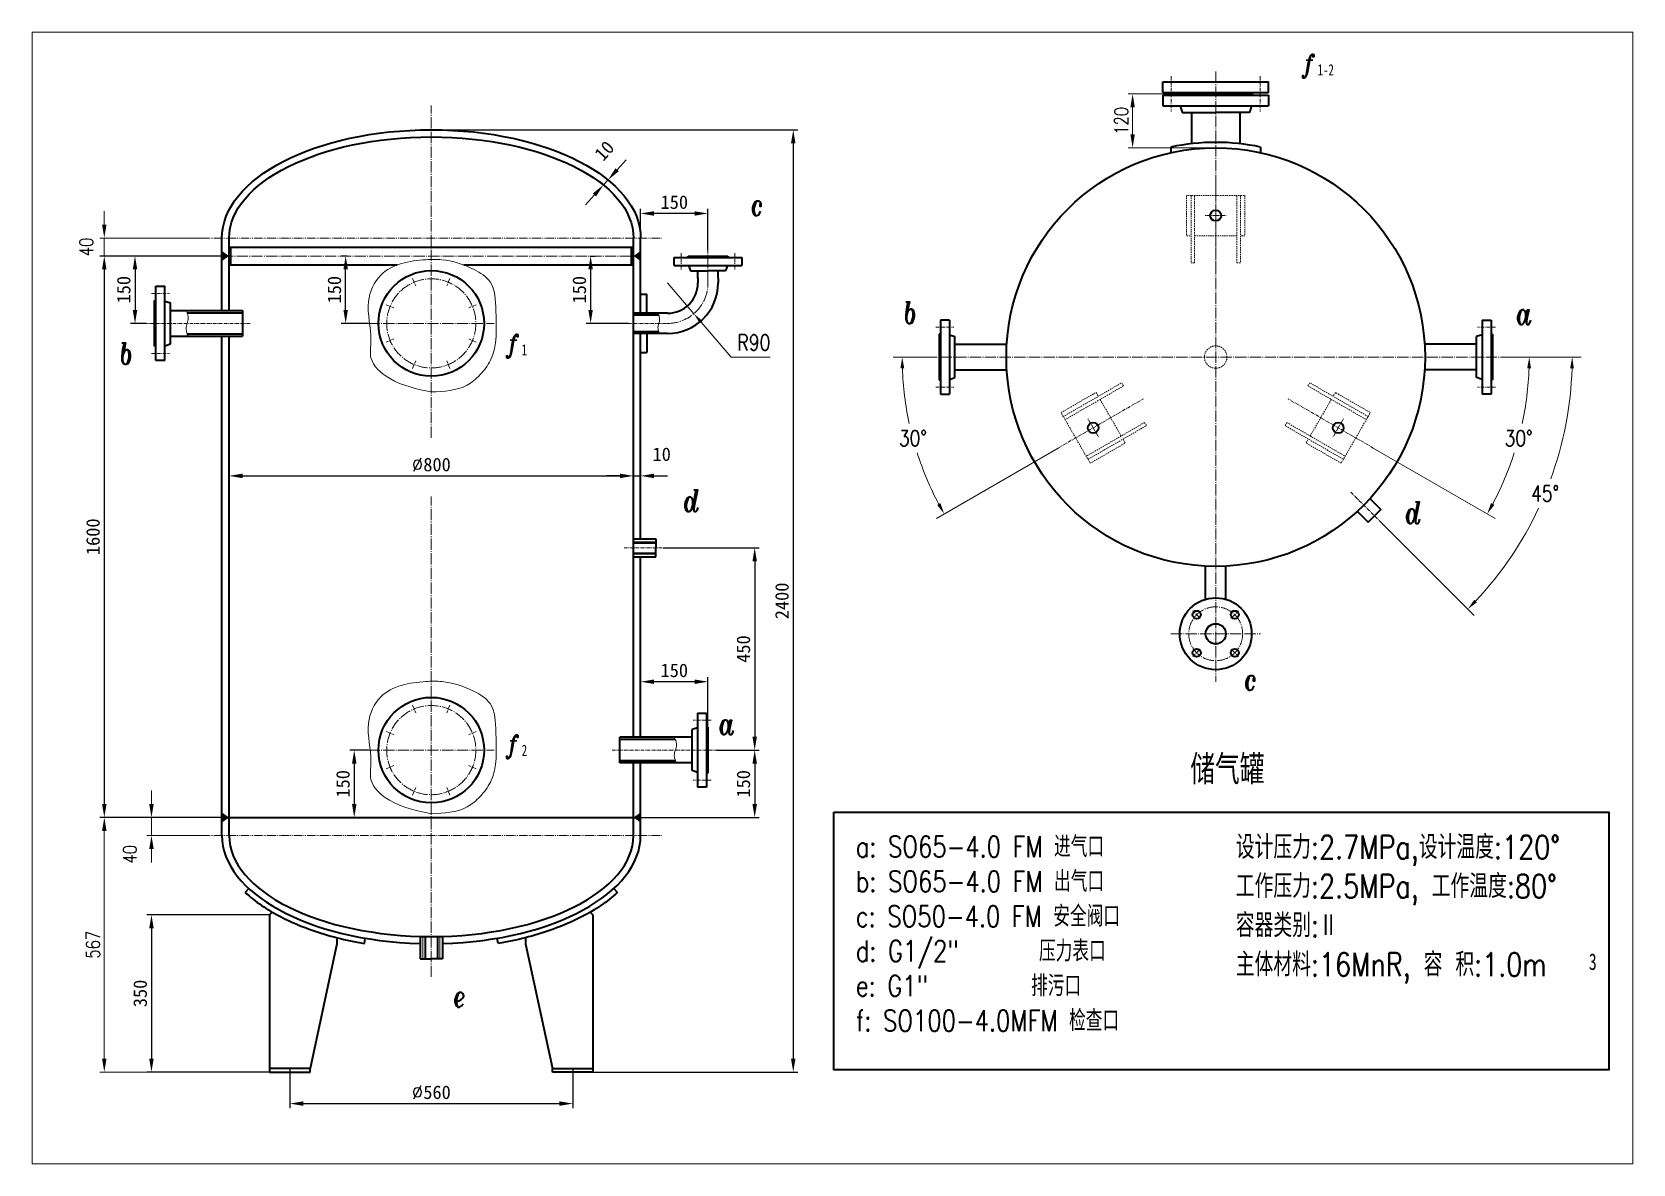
# Model space of a CAD drawing. Extents: x 588 to 20766, y -3362 to 2644.
# Drawn here: x 5257 to 8821, y -3362 to -842 of the extents above; entities that cross this region are included whole.
import ezdxf

# ---------------------------------------------------------------- set-up
doc = ezdxf.new("R2010")
doc.units = 0
doc.header["$LTSCALE"] = 10
doc.header["$PDMODE"] = 1
for name, pattern in [('JXX-L', [2.95, 1.9, -0.25, 0.15, -0.25, 0.15, -0.25]), ('XX-S', [0.5, 0.3, -0.2]), ('ZXX-L', [3.28, 2.5, -0.3, 0.18, -0.3]), ('ZXX-S', [1.27, 0.75, -0.2, 0.12, -0.2])]:
    doc.linetypes.add(name, pattern=pattern)
doc.layers.get('Defpoints').update_dxf_attribs({"linetype": 'CONTINUOUS'})
for name, color, linetype, lineweight in [('A 粗实线', 1, 'CONTINUOUS', 40), ('B 细实线', 7, 'CONTINUOUS', 18), ('C 文 字', 2, 'CONTINUOUS', 20), ('D 短中心线', 3, 'ZXX-S', 18), ('E 长中心线', 3, 'ZXX-L', 18), ('F 短虚线', 6, 'XX-S', 20), ('I 长双点线', 3, 'JXX-L', 18), ('J 标注尺寸', 2, 'CONTINUOUS', 18)]:
    doc.layers.add(name, color=color, linetype=linetype, lineweight=lineweight)
doc.styles.add('ITALICT', font='ITALICT.shx', dxfattribs={"width": 0.7})
doc.styles.add('PC_TEXTSTYLE', font='romans.shx', dxfattribs={"width": 0.8, "bigfont": 'hzfs.shx'})
doc.styles.get("Standard").update_dxf_attribs({"font": 'SIMFANG.TTF'})
doc.styles.add('TH_GBDIM', font='romans.shx', dxfattribs={"width": 0.8, "bigfont": 'gbcbig.shx'})
doc.styles.add('标题中文', font='SIMFANG.TTF', dxfattribs={"width": 0.7})
doc.dimstyles.new('TH_GBDIM', dxfattribs={"dimscale": 10, "dimtxt": 3.5, "dimasz": 2.5, "dimexe": 2, "dimexo": 0, "dimgap": 1.5, "dimtad": 1, "dimdec": 1, "dimzin": 0, "dimdsep": 46, "dimtxsty": 'TH_GBDIM', "dimcen": 2.5, "dimclrd": 130, "dimclre": 130, "dimclrt": 3, "dimadec": 0, "dimazin": 0, "dimtfac": 0.714286, "dimtdec": 1, "dimtmove": 0, "dimatfit": 3, "dimfxl": 0, "dimtolj": 1, "dimtzin": 0, "dimlwd": -1, "dimlwe": -1, "dimarcsym": 0})
doc.dimstyles.new('通用标注4.0', dxfattribs={"dimscale": 10, "dimtxt": 3, "dimasz": 3, "dimexe": 1, "dimexo": 0, "dimgap": 1, "dimtad": 1, "dimdec": 0, "dimzin": 0, "dimdsep": 46, "dimtxsty": 'Standard', "dimcen": 0, "dimadec": 0, "dimazin": 0, "dimtfac": 0.375, "dimtdec": 0, "dimtmove": 2, "dimatfit": 3, "dimfxl": 0, "dimtzin": 0, "dimarcsym": 0})

# ---------------------------------------------------------------- blocks, each defined once
blk = doc.blocks.new('*D152')
at = {"layer": 'C 文 字', "color": 0, "lineweight": -2}
for p, q in [((5695.9, -1805.9), (5695.9, -1840.2)), ((6595.9, -1805.9), (6595.9, -1840.2)), ((5725.9, -1830.2), (6565.9, -1830.2))]:
    blk.add_line(p, q, dxfattribs=at)
at = {"layer": 'C 文 字', "color": 0}
for points in [[(5725.9, -1825.2), (5725.9, -1835.2), (5695.9, -1830.2)], [(6565.9, -1825.2), (6565.9, -1835.2), (6595.9, -1830.2)]]:
    blk.add_solid(points, dxfattribs=at)
at = {"layer": 'Defpoints', "color": 0}
for p in [(5695.9, -1805.9), (6595.9, -1805.9), (6595.9, -1830.2)]:
    blk.add_point(p, dxfattribs=at)
at = {"layer": 'C 文 字', "color": 0, "insert": (6145.9, -1805.2), "char_height": 30, "attachment_point": 5}
blk.add_mtext('{\\Ftxt.shx;%%c}800', dxfattribs=at)
blk = doc.blocks.new('*D142')
at = {"layer": 'Defpoints', "color": 0}
for p in [(5785.9, -2807.4), (5523, -3157.4), (5785.9, -3157.4)]:
    blk.add_point(p, dxfattribs=at)
at = {"layer": 'J 标注尺寸', "color": 0, "lineweight": -2}
for p, q in [((5785.9, -2807.4), (5513, -2807.4)), ((5523, -2837.4), (5523, -3127.4)), ((5785.9, -3157.4), (5513, -3157.4))]:
    blk.add_line(p, q, dxfattribs=at)
at = {"layer": 'J 标注尺寸', "color": 0}
for points in [[(5518, -2837.4), (5528, -2837.4), (5523, -2807.4)], [(5518, -3127.4), (5528, -3127.4), (5523, -3157.4)]]:
    blk.add_solid(points, dxfattribs=at)
at = {"layer": 'J 标注尺寸', "color": 0, "insert": (5498, -2982.4), "char_height": 30, "attachment_point": 5, "rotation": 90}
blk.add_mtext('350', dxfattribs=at)
blk = doc.blocks.new('*D147')
at = {"layer": 'C 文 字', "color": 0, "lineweight": -2}
for p, q in [((5591.7, -1340.7), (5408, -1340.7)), ((5418, -1370.7), (5418, -2560.7)), ((5695.9, -2590.7), (5408, -2590.7))]:
    blk.add_line(p, q, dxfattribs=at)
at = {"layer": 'C 文 字', "color": 0}
for points in [[(5413, -1370.7), (5423, -1370.7), (5418, -1340.7)], [(5413, -2560.7), (5423, -2560.7), (5418, -2590.7)]]:
    blk.add_solid(points, dxfattribs=at)
at = {"layer": 'Defpoints', "color": 0}
for p in [(5591.7, -1340.7), (5418, -2590.7), (5695.9, -2590.7)]:
    blk.add_point(p, dxfattribs=at)
at = {"layer": 'C 文 字', "color": 0, "insert": (5393, -1965.7), "char_height": 30, "attachment_point": 5, "rotation": 90}
blk.add_mtext('1600', dxfattribs=at)
blk = doc.blocks.new('*D150')
at = {"layer": 'C 文 字', "color": 0}
for p, q in [((5523, -2560.7), (5523, -2530.7)), ((5574.2, -2590.7), (5513, -2590.7)), ((5523, -2630.7), (5523, -2590.7)), ((5635.9, -2630.7), (5513, -2630.7)), ((5523, -2660.7), (5523, -2690.7))]:
    blk.add_line(p, q, dxfattribs=at)
for points in [[(5518, -2560.7), (5528, -2560.7), (5523, -2590.7)], [(5518, -2660.7), (5528, -2660.7), (5523, -2630.7)]]:
    blk.add_solid(points, dxfattribs=at)
at = {"layer": 'Defpoints', "color": 0}
for p in [(5523, -2590.7), (5574.2, -2590.7), (5635.9, -2630.7)]:
    blk.add_point(p, dxfattribs=at)
at = {"layer": 'C 文 字', "color": 0, "insert": (5475, -2672.4), "char_height": 30, "attachment_point": 5, "rotation": 90, "style": 'TH_GBDIM'}
blk.add_mtext('40', dxfattribs=at)
blk = doc.blocks.new('*D156')
at = {"layer": 'C 文 字', "color": 0, "lineweight": -2}
for p, q in [((5699.9, -1340.7), (5476.4, -1340.7)), ((5486.4, -1370.7), (5486.4, -1460.7)), ((5510.9, -1490.7), (5476.4, -1490.7))]:
    blk.add_line(p, q, dxfattribs=at)
at = {"layer": 'C 文 字', "color": 0}
for points in [[(5481.4, -1370.7), (5491.4, -1370.7), (5486.4, -1340.7)], [(5481.4, -1460.7), (5491.4, -1460.7), (5486.4, -1490.7)]]:
    blk.add_solid(points, dxfattribs=at)
at = {"layer": 'Defpoints', "color": 0}
for p in [(5699.9, -1340.7), (5486.4, -1490.7), (5510.9, -1490.7)]:
    blk.add_point(p, dxfattribs=at)
at = {"layer": 'C 文 字', "color": 0, "insert": (5461.4, -1415.7), "char_height": 30, "attachment_point": 5, "rotation": 90}
blk.add_mtext('150', dxfattribs=at)
blk = doc.blocks.new('*D154')
at = {"layer": 'C 文 字', "color": 0}
for p, q in [((5418, -1270.7), (5418, -1240.7)), ((5635.9, -1300.7), (5408, -1300.7)), ((5418, -1340.7), (5418, -1300.7)), ((5635.9, -1340.7), (5408, -1340.7)), ((5418, -1370.7), (5418, -1400.7))]:
    blk.add_line(p, q, dxfattribs=at)
for points in [[(5413, -1270.7), (5423, -1270.7), (5418, -1300.7)], [(5413, -1370.7), (5423, -1370.7), (5418, -1340.7)]]:
    blk.add_solid(points, dxfattribs=at)
at = {"layer": 'Defpoints', "color": 0}
for p in [(5418, -1300.7), (5635.9, -1300.7), (5635.9, -1340.7)]:
    blk.add_point(p, dxfattribs=at)
at = {"layer": 'C 文 字', "color": 0, "insert": (5378, -1320.7), "char_height": 30, "attachment_point": 5, "rotation": 90, "style": 'TH_GBDIM'}
blk.add_mtext('40', dxfattribs=at)
blk = doc.blocks.new('*D144')
at = {"layer": 'B 细实线', "color": 130}
for p, q in [((8526, -1565.7), (8705.8, -1565.7)), ((8259.2, -1932.7), (8467.5, -2140.9))]:
    blk.add_line(p, q, dxfattribs=at)
for start, end in [(340.0178, 358.1949), (316.8051, 334.9355)]:
    blk.add_arc((7892.2, -1565.7), 793.6, start, end, dxfattribs=at)
for points in [[(8681.2, -1590.6), (8689.5, -1590.7), (8685.8, -1565.7)], [(8473.7, -2111.7), (8467.8, -2105.9), (8453.3, -2126.8)]]:
    blk.add_solid(points, dxfattribs=at)
at = {"layer": 'Defpoints', "color": 0}
for p in [(7246.8, -1565.7), (8526, -1565.7), (8193.2, -1866.7), (8259.2, -1932.7), (8579.5, -1962.5)]:
    blk.add_point(p, dxfattribs=at)
at = {"layer": 'B 细实线', "color": 3, "insert": (8625.4, -1869.4), "char_height": 35, "attachment_point": 5, "style": 'TH_GBDIM'}
blk.add_mtext('\\A1;45%%d{}{}', dxfattribs=at)
blk = doc.blocks.new('*D141')
at = {"layer": 'C 文 字', "color": 0, "lineweight": -2}
for p, q in [((6145.9, -1059.7), (6961.7, -1059.7)), ((6951.7, -1089.7), (6951.7, -3127.4)), ((6505.9, -3157.4), (6961.7, -3157.4))]:
    blk.add_line(p, q, dxfattribs=at)
at = {"layer": 'C 文 字', "color": 0}
for points in [[(6946.7, -1089.7), (6956.7, -1089.7), (6951.7, -1059.7)], [(6946.7, -3127.4), (6956.7, -3127.4), (6951.7, -3157.4)]]:
    blk.add_solid(points, dxfattribs=at)
at = {"layer": 'Defpoints', "color": 0}
for p in [(6145.9, -1059.7), (6505.9, -3157.4), (6951.7, -3157.4)]:
    blk.add_point(p, dxfattribs=at)
at = {"layer": 'C 文 字', "color": 0, "insert": (6926.7, -2108.5), "char_height": 30, "attachment_point": 5, "rotation": 90}
blk.add_mtext('2400', dxfattribs=at)
blk = doc.blocks.new('*D143')
at = {"layer": 'C 文 字', "color": 0, "lineweight": -2}
for p, q in [((5830.9, -3149.4), (5830.9, -3237.6)), ((6460.9, -3149.4), (6460.9, -3237.6)), ((5860.9, -3227.6), (6430.9, -3227.6))]:
    blk.add_line(p, q, dxfattribs=at)
at = {"layer": 'C 文 字', "color": 0}
for points in [[(5860.9, -3222.6), (5860.9, -3232.6), (5830.9, -3227.6)], [(6430.9, -3222.6), (6430.9, -3232.6), (6460.9, -3227.6)]]:
    blk.add_solid(points, dxfattribs=at)
at = {"layer": 'Defpoints', "color": 0}
for p in [(5830.9, -3149.4), (6460.9, -3149.4), (6460.9, -3227.6)]:
    blk.add_point(p, dxfattribs=at)
at = {"layer": 'C 文 字', "color": 0, "insert": (6145.9, -3202.6), "char_height": 30, "attachment_point": 5}
blk.add_mtext('{\\Ftxt.shx;%%c}560', dxfattribs=at)
blk = doc.blocks.new('*D149')
at = {"layer": 'C 文 字', "color": 0, "lineweight": -2}
for p, q in [((6662.5, -1990.7), (6875.9, -1990.7)), ((6865.9, -2020.7), (6865.9, -2410.7)), ((6819.5, -2440.7), (6875.9, -2440.7))]:
    blk.add_line(p, q, dxfattribs=at)
at = {"layer": 'C 文 字', "color": 0}
for points in [[(6860.9, -2020.7), (6870.9, -2020.7), (6865.9, -1990.7)], [(6860.9, -2410.7), (6870.9, -2410.7), (6865.9, -2440.7)]]:
    blk.add_solid(points, dxfattribs=at)
at = {"layer": 'Defpoints', "color": 0}
for p in [(6662.5, -1990.7), (6819.5, -2440.7), (6865.9, -2440.7)]:
    blk.add_point(p, dxfattribs=at)
at = {"layer": 'C 文 字', "color": 0, "insert": (6840.9, -2215.7), "char_height": 30, "attachment_point": 5, "rotation": 90}
blk.add_mtext('450', dxfattribs=at)
blk = doc.blocks.new('*D148')
at = {"layer": 'C 文 字', "color": 0, "lineweight": -2}
for p, q in [((6761.9, -2389.7), (6761.9, -2278.4)), ((6611.9, -2283.3), (6611.9, -2298.4)), ((6731.9, -2288.4), (6641.9, -2288.4))]:
    blk.add_line(p, q, dxfattribs=at)
at = {"layer": 'C 文 字', "color": 0}
for points in [[(6641.9, -2283.4), (6641.9, -2293.4), (6611.9, -2288.4)], [(6731.9, -2283.4), (6731.9, -2293.4), (6761.9, -2288.4)]]:
    blk.add_solid(points, dxfattribs=at)
at = {"layer": 'Defpoints', "color": 0}
for p in [(6611.9, -2283.3), (6611.9, -2288.4), (6761.9, -2389.7)]:
    blk.add_point(p, dxfattribs=at)
at = {"layer": 'C 文 字', "color": 0, "insert": (6686.9, -2263.4), "char_height": 30, "attachment_point": 5}
blk.add_mtext('150', dxfattribs=at)
blk = doc.blocks.new('*D140')
at = {"layer": 'C 文 字', "color": 0, "lineweight": -2}
for p, q in [((6006.1, -2440.7), (5964.4, -2440.7)), ((5974.4, -2470.7), (5974.4, -2560.7)), ((6006.1, -2590.7), (5964.4, -2590.7))]:
    blk.add_line(p, q, dxfattribs=at)
at = {"layer": 'C 文 字', "color": 0}
for points in [[(5969.4, -2470.7), (5979.4, -2470.7), (5974.4, -2440.7)], [(5969.4, -2560.7), (5979.4, -2560.7), (5974.4, -2590.7)]]:
    blk.add_solid(points, dxfattribs=at)
at = {"layer": 'Defpoints', "color": 0}
for p in [(6006.1, -2440.7), (5974.4, -2590.7), (6006.1, -2590.7)]:
    blk.add_point(p, dxfattribs=at)
at = {"layer": 'C 文 字', "color": 0, "insert": (5949.4, -2515.7), "char_height": 30, "attachment_point": 5, "rotation": 90}
blk.add_mtext('150', dxfattribs=at)
blk = doc.blocks.new('*D151')
at = {"layer": 'C 文 字', "color": 0, "lineweight": -2}
for p, q in [((6780.9, -2440.7), (6875.9, -2440.7)), ((6865.9, -2470.7), (6865.9, -2560.7)), ((6595.9, -2590.7), (6875.9, -2590.7))]:
    blk.add_line(p, q, dxfattribs=at)
at = {"layer": 'C 文 字', "color": 0}
for points in [[(6860.9, -2470.7), (6870.9, -2470.7), (6865.9, -2440.7)], [(6860.9, -2560.7), (6870.9, -2560.7), (6865.9, -2590.7)]]:
    blk.add_solid(points, dxfattribs=at)
at = {"layer": 'Defpoints', "color": 0}
for p in [(6780.9, -2440.7), (6595.9, -2590.7), (6865.9, -2590.7)]:
    blk.add_point(p, dxfattribs=at)
at = {"layer": 'C 文 字', "color": 0, "insert": (6840.9, -2515.7), "char_height": 30, "attachment_point": 5, "rotation": 90}
blk.add_mtext('150', dxfattribs=at)
blk = doc.blocks.new('*D138')
at = {"layer": 'C 文 字', "color": 0}
for p, q in [((7811.2, -979.7), (7697.2, -979.7)), ((7707.2, -1009.7), (7707.2, -1069.7)), ((7892.2, -1099.7), (7697.2, -1099.7))]:
    blk.add_line(p, q, dxfattribs=at)
for points in [[(7702.2, -1009.7), (7712.2, -1009.7), (7707.2, -979.7)], [(7702.2, -1069.7), (7712.2, -1069.7), (7707.2, -1099.7)]]:
    blk.add_solid(points, dxfattribs=at)
at = {"layer": 'Defpoints', "color": 0}
for p in [(7811.2, -979.7), (7707.2, -1099.7), (7892.2, -1099.7)]:
    blk.add_point(p, dxfattribs=at)
at = {"layer": 'C 文 字', "color": 0, "insert": (7682.2, -1039.7), "char_height": 30, "attachment_point": 5, "rotation": 90, "style": 'TH_GBDIM'}
blk.add_mtext('120', dxfattribs=at)
blk = doc.blocks.new('*D146')
at = {"layer": 'B 细实线', "color": 130}
for p, q in [((8526, -1565.7), (8610.2, -1565.7)), ((8243, -1768.2), (8514, -1924.7))]:
    blk.add_line(p, q, dxfattribs=at)
for start, end in [(347.7453, 357.9478), (332.0522, 342.219)]:
    blk.add_arc((7892.2, -1565.7), 698, start, end, dxfattribs=at)
for points in [[(8585.6, -1590.6), (8594, -1590.7), (8590.2, -1565.7)], [(8512.5, -1894.8), (8505.2, -1890.8), (8496.7, -1914.7)]]:
    blk.add_solid(points, dxfattribs=at)
at = {"layer": 'Defpoints', "color": 0}
for p in [(7246.8, -1565.7), (8526, -1565.7), (8053.3, -1658.7), (8243, -1768.2), (8548.1, -1804.4)]:
    blk.add_point(p, dxfattribs=at)
at = {"layer": 'B 细实线', "color": 3, "insert": (8566.5, -1746.3), "char_height": 35, "attachment_point": 5, "style": 'TH_GBDIM'}
blk.add_mtext('\\A1;30%%d{}{}', dxfattribs=at)
blk = doc.blocks.new('*D145')
at = {"layer": 'B 细实线', "color": 130}
for p, q in [((7258.5, -1565.7), (7174.2, -1565.7)), ((7541.5, -1768.2), (7270.4, -1924.7))]:
    blk.add_line(p, q, dxfattribs=at)
for start, end in [(182.0522, 192.2547), (197.781, 207.9478)]:
    blk.add_arc((7892.2, -1565.7), 698, start, end, dxfattribs=at)
for points in [[(7190.5, -1590.7), (7198.8, -1590.6), (7194.2, -1565.7)], [(7279.3, -1890.8), (7272, -1894.8), (7287.7, -1914.7)]]:
    blk.add_solid(points, dxfattribs=at)
at = {"layer": 'Defpoints', "color": 0}
for p in [(7258.5, -1565.7), (8537.7, -1565.7), (7731.1, -1658.7), (7204.8, -1686.9), (7541.5, -1768.2)]:
    blk.add_point(p, dxfattribs=at)
at = {"layer": 'B 细实线', "color": 3, "insert": (7218, -1746.3), "char_height": 35, "attachment_point": 5, "style": 'TH_GBDIM'}
blk.add_mtext('\\A1;30%%d{}{}', dxfattribs=at)
blk = doc.blocks.new('*D139')
at = {"layer": 'C 文 字', "color": 0, "lineweight": -2}
for p, q in [((5958.8, -1340.7), (5945.3, -1340.7)), ((5955.3, -1460.7), (5955.3, -1370.7)), ((6006.1, -1490.7), (5945.3, -1490.7))]:
    blk.add_line(p, q, dxfattribs=at)
at = {"layer": 'C 文 字', "color": 0}
for points in [[(5950.3, -1370.7), (5960.3, -1370.7), (5955.3, -1340.7)], [(5950.3, -1460.7), (5960.3, -1460.7), (5955.3, -1490.7)]]:
    blk.add_solid(points, dxfattribs=at)
at = {"layer": 'Defpoints', "color": 0}
for p in [(5955.3, -1340.7), (5958.8, -1340.7), (6006.1, -1490.7)]:
    blk.add_point(p, dxfattribs=at)
at = {"layer": 'C 文 字', "color": 0, "insert": (5930.3, -1415.7), "char_height": 30, "attachment_point": 5, "rotation": 90}
blk.add_mtext('150', dxfattribs=at)
blk = doc.blocks.new('*D157')
at = {"layer": 'B 细实线', "color": 130}
for p, q in [((6671.9, -1400.7), (6730.5, -1469.1)), ((6746.7, -1488.1), (6813.2, -1565.8)), ((6813.2, -1565.8), (6900.2, -1565.8))]:
    blk.add_line(p, q, dxfattribs=at)
blk.add_solid([(6749.9, -1485.4), (6743.6, -1490.8), (6730.5, -1469.1)], dxfattribs=at)
at = {"layer": 'Defpoints', "color": 0}
for p in [(6671.9, -1400.7), (6730.5, -1469.1)]:
    blk.add_point(p, dxfattribs=at)
at = {"layer": 'B 细实线', "color": 3, "insert": (6864.2, -1533.3), "char_height": 35, "attachment_point": 5, "style": 'TH_GBDIM'}
blk.add_mtext('\\A1;R90{}{}', dxfattribs=at)
blk = doc.blocks.new('*D155')
at = {"layer": 'C 文 字', "color": 0, "lineweight": -2}
for p, q in [((6499.1, -1340.7), (6510.6, -1340.7)), ((6500.6, -1370.7), (6500.6, -1460.7)), ((6584.1, -1490.7), (6490.6, -1490.7))]:
    blk.add_line(p, q, dxfattribs=at)
at = {"layer": 'C 文 字', "color": 0}
for points in [[(6495.6, -1370.7), (6505.6, -1370.7), (6500.6, -1340.7)], [(6495.6, -1460.7), (6505.6, -1460.7), (6500.6, -1490.7)]]:
    blk.add_solid(points, dxfattribs=at)
at = {"layer": 'Defpoints', "color": 0}
for p in [(6499.1, -1340.7), (6500.6, -1490.7), (6584.1, -1490.7)]:
    blk.add_point(p, dxfattribs=at)
at = {"layer": 'C 文 字', "color": 0, "insert": (6475.6, -1415.7), "char_height": 30, "attachment_point": 5, "rotation": 90}
blk.add_mtext('150', dxfattribs=at)
blk = doc.blocks.new('*D153')
at = {"layer": 'C 文 字', "color": 0, "lineweight": -2}
for p, q in [((6565.9, -1830.2), (6535.9, -1830.2)), ((6595.9, -1842.2), (6595.9, -1820.2)), ((6595.9, -1830.2), (6611.9, -1830.2)), ((6611.9, -1842.2), (6611.9, -1820.2)), ((6641.9, -1830.2), (6671.9, -1830.2))]:
    blk.add_line(p, q, dxfattribs=at)
at = {"layer": 'C 文 字', "color": 0}
for points in [[(6565.9, -1825.2), (6565.9, -1835.2), (6595.9, -1830.2)], [(6641.9, -1825.2), (6641.9, -1835.2), (6611.9, -1830.2)]]:
    blk.add_solid(points, dxfattribs=at)
at = {"layer": 'Defpoints', "color": 0}
for p in [(6595.9, -1842.2), (6611.9, -1830.2), (6611.9, -1842.2)]:
    blk.add_point(p, dxfattribs=at)
at = {"layer": 'C 文 字', "color": 0, "insert": (6658.9, -1782.2), "char_height": 30, "attachment_point": 5}
blk.add_mtext('10', dxfattribs=at)
blk = doc.blocks.new('*D159')
at = {"layer": 'C 文 字', "color": 0, "lineweight": -2}
for p, q in [((6611.9, -1326.5), (6611.9, -1236)), ((6731.9, -1246), (6641.9, -1246)), ((6761.9, -1326.5), (6761.9, -1236))]:
    blk.add_line(p, q, dxfattribs=at)
at = {"layer": 'C 文 字', "color": 0}
for points in [[(6641.9, -1241), (6641.9, -1251), (6611.9, -1246)], [(6731.9, -1241), (6731.9, -1251), (6761.9, -1246)]]:
    blk.add_solid(points, dxfattribs=at)
at = {"layer": 'Defpoints', "color": 0}
for p in [(6611.9, -1246), (6611.9, -1326.5), (6761.9, -1326.5)]:
    blk.add_point(p, dxfattribs=at)
at = {"layer": 'C 文 字', "color": 0, "insert": (6686.9, -1221), "char_height": 30, "attachment_point": 5}
blk.add_mtext('150', dxfattribs=at)
blk = doc.blocks.new('*D158')
at = {"layer": 'C 文 字', "color": 0, "lineweight": -2}
for p, q in [((6559.6, -1148.9), (6579.7, -1126.6)), ((6540.1, -1192.2), (6521.9, -1175.7)), ((6529.3, -1182.4), (6539.5, -1171.1)), ((6550.3, -1180.9), (6532.1, -1164.4)), ((6509.2, -1204.7), (6489.1, -1226.9))]:
    blk.add_line(p, q, dxfattribs=at)
at = {"layer": 'C 文 字', "color": 0}
for points in [[(6555.9, -1145.5), (6563.3, -1152.2), (6539.5, -1171.1)], [(6505.5, -1201.3), (6512.9, -1208), (6529.3, -1182.4)]]:
    blk.add_solid(points, dxfattribs=at)
at = {"layer": 'Defpoints', "color": 0}
for p in [(6539.5, -1171.1), (6540.1, -1192.2), (6550.3, -1180.9)]:
    blk.add_point(p, dxfattribs=at)
at = {"layer": 'C 文 字', "color": 0, "insert": (6531.2, -1106.5), "char_height": 30, "attachment_point": 5, "rotation": 47.9231}
blk.add_mtext('10', dxfattribs=at)
blk = doc.blocks.new('*D160')
at = {"layer": 'C 文 字', "color": 0}
for p, q in [((5465.3, -2590.7), (5408, -2590.7)), ((5418, -2620.7), (5418, -3127.4)), ((5593.8, -3157.4), (5408, -3157.4))]:
    blk.add_line(p, q, dxfattribs=at)
for points in [[(5413, -2620.7), (5423, -2620.7), (5418, -2590.7)], [(5413, -3127.4), (5423, -3127.4), (5418, -3157.4)]]:
    blk.add_solid(points, dxfattribs=at)
at = {"layer": 'Defpoints', "color": 0}
for p in [(5465.3, -2590.7), (5418, -3157.4), (5593.8, -3157.4)]:
    blk.add_point(p, dxfattribs=at)
at = {"layer": 'C 文 字', "color": 0, "insert": (5393, -2874), "char_height": 30, "attachment_point": 5, "rotation": 90, "style": 'TH_GBDIM'}
blk.add_mtext('567', dxfattribs=at)

msp = doc.modelspace()

# ---------------------------------------------------------------- linework, layer by layer
at = {"layer": 'A 粗实线'}
for p, q in [((7774.72, -952.68), (8009.72, -952.68)), ((7774.72, -976.68), (7774.72, -952.68)), ((8009.72, -976.68), (8009.72, -952.68)), ((7774.72, -976.68), (8009.72, -976.68)), ((7774.72, -982.68), (8009.72, -982.68)), ((7774.72, -982.68), (7774.72, -1006.68)), ((7811.22, -976.68), (7973.22, -976.68)), ((7811.22, -979.68), (7811.22, -976.68)), ((7811.22, -976.68), (7811.22, -979.68)), ((7811.22, -979.68), (7973.22, -979.68)), ((7811.22, -979.68), (7973.22, -979.68)), ((7811.22, -982.68), (7811.22, -979.68)), ((7811.22, -979.68), (7811.22, -982.68)), ((7811.22, -982.68), (7973.22, -982.68)), ((7973.22, -976.68), (7973.22, -979.68)), ((7973.22, -979.68), (7973.22, -976.68)), ((7973.22, -979.68), (7973.22, -982.68)), ((7973.22, -982.68), (7973.22, -979.68)), ((8009.72, -982.68), (8009.72, -1006.68)), ((7774.72, -1006.68), (8009.72, -1006.68)), ((7812.85, -1006.68), (7817.37, -1021.38)), ((7817.37, -1021.38), (7892.22, -1021.38)), ((7838.22, -1021.38), (7838.22, -1090.74)), ((7967.07, -1021.38), (7892.22, -1021.38)), ((7946.22, -1021.38), (7946.22, -1090.74)), ((7971.6, -1006.68), (7967.07, -1021.38)), ((7792.22, -1098.25), (7792.22, -1110.53)), ((7992.22, -1098.25), (7992.22, -1110.53)), ((5679.94, -1462.19), (5679.94, -1300.69)), ((5695.94, -1462.19), (5695.94, -1300.69)), ((6595.94, -1490.69), (6595.94, -1300.69)), ((6611.94, -1468.19), (6611.94, -1300.69)), ((5695.94, -1320.69), (6595.94, -1320.69)), ((5699.94, -1360.69), (5699.94, -1320.69)), ((6591.94, -1360.69), (6591.94, -1320.69)), ((6686.94, -1361.69), (6686.94, -1343.69)), ((6686.94, -1343.69), (6836.94, -1343.69)), ((6717.94, -1343.69), (6717.94, -1340.69)), ((6717.94, -1340.69), (6805.94, -1340.69)), ((6805.94, -1340.69), (6805.94, -1343.69)), ((6836.94, -1343.69), (6836.94, -1361.69)), ((5695.94, -1360.69), (6069.9, -1360.69)), ((6218.18, -1360.69), (6595.94, -1360.69)), ((6686.94, -1361.69), (6836.94, -1361.69)), ((6718.57, -1361.69), (6722.72, -1373.91)), ((6722.72, -1373.91), (6761.94, -1373.91)), ((6739.44, -1389.69), (6739.44, -1373.91)), ((6739.44, -1389.69), (6739.44, -1400.69)), ((6801.17, -1373.91), (6761.94, -1373.91)), ((6784.44, -1389.69), (6784.44, -1373.91)), ((6784.44, -1389.69), (6784.44, -1400.69)), ((6805.32, -1361.69), (6801.17, -1373.91)), ((5532.94, -1573.19), (5532.94, -1408.19)), ((5532.94, -1408.19), (5552.94, -1408.19)), ((5552.94, -1573.19), (5552.94, -1408.19)), ((5529.94, -1541.69), (5529.94, -1439.69)), ((5529.94, -1439.69), (5532.94, -1439.69)), ((5552.94, -1440.97), (5565.37, -1445.04)), ((5565.37, -1536.35), (5565.37, -1445.04)), ((6611.94, -1425.69), (6625.94, -1425.69)), ((6625.94, -1468.19), (6625.94, -1425.69)), ((5529.94, -1519.19), (5529.94, -1462.19)), ((5565.37, -1462.19), (5725.94, -1462.19)), ((5602.44, -1467.19), (5725.94, -1467.19)), ((5725.94, -1462.19), (5725.94, -1519.19)), ((6652.35, -1472.19), (6595.76, -1472.19)), ((6671.94, -1468.19), (6595.94, -1468.19)), ((6595.94, -2412.19), (6595.94, -1490.69)), ((7279.22, -1483.18), (7279.22, -1648.18)), ((7299.22, -1483.18), (7279.22, -1483.18)), ((7299.22, -1483.18), (7299.22, -1648.18)), ((8485.22, -1483.18), (8485.22, -1648.18)), ((8485.22, -1483.18), (8505.22, -1483.18)), ((8505.22, -1483.18), (8505.22, -1648.18)), ((5565.37, -1519.19), (5725.94, -1519.19)), ((5602.69, -1514.19), (5725.94, -1514.19)), ((5679.94, -2630.69), (5679.94, -1519.19)), ((5695.94, -2630.69), (5695.94, -1519.19)), ((6652.5, -1509.19), (6595.76, -1509.19)), ((6671.94, -1513.19), (6595.94, -1513.19)), ((6611.94, -1970.69), (6611.94, -1513.19)), ((6625.94, -1513.19), (6625.94, -1555.69)), ((7276.22, -1514.68), (7276.22, -1616.68)), ((7279.22, -1514.68), (7276.22, -1514.68)), ((7299.22, -1515.95), (7311.65, -1520.02)), ((7311.65, -1611.33), (7311.65, -1520.02)), ((8485.22, -1515.95), (8472.79, -1520.02)), ((8472.79, -1611.33), (8472.79, -1520.02)), ((8505.22, -1514.68), (8508.22, -1514.68)), ((8508.22, -1514.68), (8508.22, -1616.68)), ((5532.94, -1541.69), (5529.94, -1541.69)), ((5552.94, -1540.42), (5565.37, -1536.35)), ((6611.94, -1555.69), (6625.94, -1555.69)), ((7276.22, -1537.18), (7276.22, -1594.18)), ((7311.65, -1537.18), (7427.09, -1537.18)), ((8472.79, -1537.18), (8357.35, -1537.18)), ((8508.22, -1537.18), (8508.22, -1594.18)), ((5552.94, -1573.19), (5532.94, -1573.19)), ((7311.65, -1594.18), (7427.09, -1594.18)), ((8472.79, -1594.18), (8357.35, -1594.18)), ((7276.22, -1616.68), (7279.22, -1616.68)), ((7299.22, -1615.4), (7311.65, -1611.33)), ((8485.22, -1615.4), (8472.79, -1611.33)), ((8508.22, -1616.68), (8505.22, -1616.68)), ((7279.22, -1648.18), (7299.22, -1648.18)), ((8505.22, -1648.18), (8485.22, -1648.18)), ((8235.57, -1880.74), (8259.92, -1905.09)), ((8207.29, -1909.03), (8231.63, -1933.37)), ((8231.63, -1933.37), (8245.78, -1919.23)), ((8259.92, -1905.09), (8245.78, -1919.23)), ((6595.94, -1970.69), (6645.94, -1970.69)), ((6595.94, -1979.33), (6645.94, -1979.33)), ((6645.94, -1970.69), (6645.94, -1990.69)), ((6645.94, -2010.69), (6645.94, -1990.69)), ((6595.94, -2002.06), (6645.94, -2002.06)), ((6595.94, -2010.69), (6645.94, -2010.69)), ((6611.94, -2412.19), (6611.94, -2010.69)), ((7869.72, -2104.91), (7869.72, -2031.13)), ((7914.72, -2104.91), (7914.72, -2031.13)), ((6738.94, -2358.19), (6738.94, -2523.19)), ((6738.94, -2358.19), (6758.94, -2358.19)), ((6758.94, -2358.19), (6758.94, -2523.19)), ((6726.51, -2412.19), (6565.94, -2412.19)), ((6565.94, -2469.19), (6565.94, -2412.19)), ((6689.19, -2417.19), (6565.94, -2417.19)), ((6738.94, -2390.97), (6726.51, -2395.04)), ((6726.51, -2486.35), (6726.51, -2395.04)), ((6758.94, -2389.69), (6761.94, -2389.69)), ((6761.94, -2389.69), (6761.94, -2491.69)), ((6761.94, -2412.19), (6761.94, -2469.19)), ((6689.44, -2464.19), (6565.94, -2464.19)), ((6726.51, -2469.19), (6565.94, -2469.19)), ((6595.94, -2630.69), (6595.94, -2469.19)), ((6611.94, -2630.69), (6611.94, -2469.19)), ((6738.94, -2490.42), (6726.51, -2486.35)), ((6761.94, -2491.69), (6758.94, -2491.69)), ((6758.94, -2523.19), (6738.94, -2523.19)), ((5679.94, -2590.69), (6611.94, -2590.69)), ((5731.39, -2757.43), (5739.52, -2748.6)), ((6560.5, -2757.43), (6552.36, -2748.6)), ((5791.96, -2801.38), (5785.94, -2807.39)), ((5785.94, -2807.39), (5785.94, -3157.39)), ((6499.93, -2801.38), (6505.94, -2807.39)), ((6505.94, -2807.39), (6505.94, -3157.39)), ((5935.94, -2872.02), (5875.94, -3149.39)), ((5935.94, -2858.23), (5935.94, -2872.02)), ((5996.93, -2871.22), (5998.97, -2859.39)), ((6120.94, -2855.35), (6120.94, -2905.69)), ((6132.17, -2855.59), (6132.17, -2905.69)), ((6159.72, -2855.59), (6159.72, -2905.69)), ((6170.94, -2855.35), (6170.94, -2905.69)), ((6294.95, -2871.22), (6292.92, -2859.39)), ((6355.94, -2858.23), (6355.94, -2872.02)), ((6355.94, -2872.02), (6415.94, -3149.39)), ((6120.94, -2905.69), (6145.94, -2905.69)), ((6170.94, -2905.69), (6145.94, -2905.69)), ((5875.94, -3149.39), (5785.94, -3149.39)), ((5785.94, -3157.39), (5875.94, -3157.39)), ((5875.94, -3157.39), (5875.94, -3149.39)), ((6415.94, -3157.39), (6415.94, -3149.39)), ((6415.94, -3149.39), (6505.94, -3149.39)), ((6505.94, -3157.39), (6415.94, -3157.39))]:
    msp.add_line(p, q, dxfattribs=at)
msp.add_lwpolyline([(7042.2, -2579.17), (8767.26, -2579.17), (8767.26, -3152.61), (7042.2, -3152.61)], close=True, dxfattribs=at)
for centre, radius in [((7892.22, -1565.68), 466), ((7892.22, -1250.68), 12), ((6145.94, -1490.69), 117.51), ((7619.42, -1723.18), 12), ((8165.02, -1723.18), 12), ((7892.22, -2181.68), 80), ((7849.8, -2139.25), 9), ((7934.65, -2139.25), 9), ((7892.22, -2181.68), 22.5), ((7849.8, -2224.1), 9), ((7934.65, -2224.1), 9), ((6145.94, -2440.69), 117.51)]:
    msp.add_circle(centre, radius, dxfattribs=at)
for centre, radius, start, end in [((7892.22, -1565.68), 478, 77.92423, 102.07577), ((6671.94, -1400.69), 67.5, 270, 0), ((6671.94, -1400.69), 112.5, 270, 0)]:
    msp.add_arc(centre, radius, start, end, dxfattribs=at)
at = {"layer": 'A 粗实线', "extrusion": (0, 0, -1)}
for major_axis, ratio in [((466, 0), 0.5171674), ((450, 0), 0.5)]:
    msp.add_ellipse((6145.94, -1300.69), major_axis=major_axis, ratio=ratio, start_param=3.1415927, end_param=6.2831853, dxfattribs=at)
at = {"layer": 'A 粗实线'}
for major_axis, ratio, start_param, end_param in [((466, 0), 0.5171674, 3.1415927, 4.6587151), ((450, 0), 0.5, 3.1415927, 6.2831853), ((466, 0), 0.5171674, 4.7660628, 6.2831853)]:
    msp.add_ellipse((6145.94, -2630.69), major_axis=major_axis, ratio=ratio, start_param=start_param, end_param=end_param, dxfattribs=at)
for points in [[(5731.39, -2757.43), (5732.88, -2758.8), (5734.4, -2760.17), (5747.16, -2771.44), (5759.63, -2780.89), (5786.82, -2798.74), (5801.54, -2807.15), (5832.97, -2822.81), (5849.67, -2830.06), (5884.77, -2843.29), (5903.16, -2849.27), (5941.3, -2859.87), (5961.05, -2864.48), (5986.48, -2869.37), (5991.69, -2870.32), (5996.93, -2871.22)], [(6560.5, -2757.43), (6559, -2758.8), (6557.48, -2760.17), (6544.72, -2771.44), (6532.25, -2780.89), (6505.06, -2798.74), (6490.34, -2807.15), (6458.92, -2822.81), (6442.21, -2830.06), (6407.12, -2843.29), (6388.72, -2849.27), (6350.58, -2859.87), (6330.84, -2864.48), (6305.41, -2869.37), (6300.19, -2870.32), (6294.95, -2871.22)]]:
    msp.add_open_spline(points, degree=3, knots=[3.6528215, 3.6528215, 3.6528215, 3.6528215, 3.67162285, 3.67162285, 3.80859174, 3.80859174, 3.94556064, 3.94556064, 4.08252953, 4.08252953, 4.21949842, 4.21949842, 4.35646731, 4.35646731, 4.39151382, 4.39151382, 4.39151382, 4.39151382], dxfattribs=at)
for points in [[(5695.94, -1340.69), (5679.94, -1329.49), (5679.94, -1351.89)], [(6595.94, -1340.69), (6611.94, -1329.49), (6611.94, -1351.89)], [(5695.94, -2590.69), (5679.94, -2601.89), (5679.94, -2579.49)], [(6595.94, -2590.69), (6611.94, -2601.89), (6611.94, -2579.49)]]:
    msp.add_solid(points, dxfattribs=at)
at = {"layer": 'B 细实线'}
for p, q in [((6595.94, -1977.17), (6645.94, -1977.17)), ((6595.94, -2004.22), (6645.94, -2004.22)), ((6127.07, -2855.5), (6127.07, -2905.69)), ((6164.82, -2855.5), (6164.82, -2905.69))]:
    msp.add_line(p, q, dxfattribs=at)
msp.add_lwpolyline([(5257.11, -3362.04), (8821.11, -3362.04), (8821.11, -842.04), (5257.11, -842.04)], close=True, dxfattribs=at)
for points in [[(5604.94, -1519.19, -0.051394), (5601.08, -1509.34, -0.0747555), (5600.19, -1502.09, -0.0891729), (5602.57, -1490.69, 0.0891729), (5604.94, -1479.29, 0.0747555), (5604.06, -1472.05, 0.051394), (5600.19, -1462.19)], [(6650.55, -1468.19, -0.051394), (6653.6, -1475.97, -0.0747555), (6654.3, -1481.69, -0.0891729), (6652.43, -1490.69, 0.0891729), (6650.55, -1499.69, 0.0747555), (6651.25, -1505.41, 0.051394), (6654.3, -1513.19)], [(6686.94, -2412.19, -0.051394), (6690.81, -2422.05, -0.0747555), (6691.69, -2429.29, -0.0891729), (6689.32, -2440.69, 0.0891729), (6686.94, -2452.09, 0.0747555), (6687.83, -2459.34, 0.051394), (6691.69, -2469.19)]]:
    msp.add_lwpolyline(points, format="xyb", dxfattribs=at)
for points in [[(6145.94, -1643.22), (6052.8, -1612.89), (6011.66, -1567.35), (6011.66, -1528.47), (6006.1, -1441.82), (6033.59, -1383.05), (6133.6, -1348.92), (6169.22, -1348.92), (6241.17, -1370.98), (6276.79, -1398.03), (6289.62, -1462.09), (6277.53, -1572.65), (6254.02, -1605.39), (6225.53, -1628.17), (6145.94, -1643.22)], [(6145.94, -2582.27), (6052.8, -2551.94), (6011.66, -2506.4), (6011.66, -2467.52), (6006.1, -2380.87), (6033.59, -2322.1), (6133.6, -2287.97), (6169.22, -2287.97), (6241.17, -2310.03), (6276.79, -2337.08), (6289.62, -2401.14), (6277.53, -2511.7), (6254.02, -2544.44), (6225.53, -2567.22), (6145.94, -2582.27)]]:
    msp.add_spline(points, degree=3, dxfattribs=at)
at = {"layer": 'D 短中心线'}
for p, q in [((7792.97, -940.68), (7792.97, -1018.68)), ((7991.47, -940.68), (7991.47, -1018.68)), ((7892.22, -1160.68), (7892.22, -1379.68)), ((7892.22, -1250.68), (7868.22, -1250.68)), ((7892.22, -1250.68), (7916.22, -1250.68)), ((6702.44, -1334.69), (6702.44, -1370.69)), ((6821.44, -1334.69), (6821.44, -1370.69)), ((5522.94, -1423.94), (5562.94, -1423.94)), ((6104.47, -1390.56), (6111.45, -1407.43)), ((6187.42, -1390.56), (6180.43, -1407.43)), ((6045.81, -1449.22), (6062.68, -1456.21)), ((6246.07, -1449.22), (6229.2, -1456.21)), ((5743.06, -1490.69), (5510.94, -1490.69)), ((6584.13, -1490.69), (6671.94, -1490.69)), ((6045.81, -1532.17), (6062.68, -1525.18)), ((6246.07, -1532.17), (6229.2, -1525.18)), ((7269.22, -1498.93), (7309.22, -1498.93)), ((8515.22, -1498.93), (8475.22, -1498.93)), ((5522.94, -1557.44), (5562.94, -1557.44)), ((6104.47, -1590.82), (6111.45, -1573.95)), ((6187.42, -1590.82), (6180.43, -1573.95)), ((7269.22, -1632.43), (7309.22, -1632.43)), ((8515.22, -1632.43), (8475.22, -1632.43)), ((7541.48, -1768.18), (7731.14, -1658.68)), ((8242.96, -1768.18), (8053.3, -1658.68)), ((7619.42, -1723.18), (7607.42, -1702.39)), ((8165.02, -1723.18), (8177.02, -1702.39)), ((7619.42, -1723.18), (7631.42, -1743.96)), ((8165.02, -1723.18), (8153.02, -1743.96)), ((8193.22, -1866.67), (8259.2, -1932.65)), ((6575.34, -1990.69), (6662.54, -1990.69)), ((7841.31, -2130.76), (7858.28, -2147.73)), ((7943.13, -2130.76), (7926.16, -2147.73)), ((7841.31, -2232.59), (7858.28, -2215.62)), ((7943.13, -2232.59), (7926.16, -2215.62)), ((6104.47, -2340.56), (6111.45, -2357.43)), ((6187.42, -2340.56), (6180.43, -2357.43)), ((6768.94, -2373.94), (6728.94, -2373.94)), ((6045.81, -2399.22), (6062.68, -2406.21)), ((6246.07, -2399.22), (6229.2, -2406.21)), ((6548.82, -2440.69), (6780.94, -2440.69)), ((6045.81, -2482.17), (6062.68, -2475.18)), ((6246.07, -2482.17), (6229.2, -2475.18)), ((6104.47, -2540.82), (6111.45, -2523.95)), ((6187.42, -2540.82), (6180.43, -2523.95)), ((6768.94, -2507.44), (6728.94, -2507.44))]:
    msp.add_line(p, q, dxfattribs=at)
at = {"layer": 'E 长中心线'}
for p, q in [((7892.22, -930.24), (7892.22, -2288.33)), ((6145.94, -1745.28), (6145.94, -1005.46)), ((5679.94, -1340.69), (6611.94, -1340.69)), ((6761.94, -1400.69), (6761.94, -1326.48)), ((6006.14, -1490.69), (6285.74, -1490.69)), ((7246.78, -1565.68), (8525.97, -1565.68)), ((6145.94, -2945.69), (6145.94, -1875.97)), ((7792.32, -2181.68), (7992.12, -2181.68)), ((6006.14, -2440.69), (6285.74, -2440.69))]:
    msp.add_line(p, q, dxfattribs=at)
for centre, radius in [((6145.94, -1490.69), 99.25), ((7892.22, -2181.68), 60), ((6145.94, -2440.69), 99.25)]:
    msp.add_circle(centre, radius, dxfattribs=at)
msp.add_arc((6671.94, -1400.69), 90, 270, 0, dxfattribs=at)
at = {"layer": 'F 短虚线'}
for p, q in [((7827.22, -1205.68), (7827.22, -1295.68)), ((7892.22, -1205.68), (7827.22, -1205.68)), ((7837.22, -1205.68), (7837.22, -1355.68)), ((7845.22, -1355.68), (7845.22, -1205.68)), ((7892.22, -1205.68), (7957.22, -1205.68)), ((7939.22, -1355.68), (7939.22, -1205.68)), ((7947.22, -1205.68), (7947.22, -1355.68)), ((7957.22, -1205.68), (7957.22, -1295.68)), ((7827.22, -1295.68), (7837.22, -1295.68)), ((7845.22, -1295.68), (7892.22, -1295.68)), ((7939.22, -1295.68), (7892.22, -1295.68)), ((7957.22, -1295.68), (7947.22, -1295.68)), ((7837.22, -1355.68), (7845.22, -1355.68)), ((7947.22, -1355.68), (7939.22, -1355.68)), ((7552.95, -1698.04), (7682.86, -1623.04)), ((7686.86, -1629.97), (7556.95, -1704.97)), ((7682.86, -1623.04), (7686.86, -1629.97)), ((8101.59, -1623.04), (8097.59, -1629.97)), ((8097.59, -1629.97), (8227.49, -1704.97)), ((8231.49, -1698.04), (8101.59, -1623.04)), ((7547.95, -1689.38), (7625.9, -1644.38)), ((7625.9, -1644.38), (7630.9, -1653.04)), ((7634.9, -1659.97), (7658.4, -1700.68)), ((8149.55, -1659.97), (8126.05, -1700.68)), ((8158.55, -1644.38), (8153.55, -1653.04)), ((8236.49, -1689.38), (8158.55, -1644.38)), ((7580.45, -1745.68), (7547.95, -1689.38)), ((7681.9, -1741.38), (7658.4, -1700.68)), ((8102.55, -1741.38), (8126.05, -1700.68)), ((8203.99, -1745.68), (8236.49, -1689.38)), ((7580.45, -1745.68), (7612.95, -1801.97)), ((7733.86, -1711.38), (7603.95, -1786.38)), ((7607.95, -1793.31), (7737.86, -1718.31)), ((7737.86, -1718.31), (7733.86, -1711.38)), ((8046.59, -1718.31), (8050.59, -1711.38)), ((8176.49, -1793.31), (8046.59, -1718.31)), ((8050.59, -1711.38), (8180.49, -1786.38)), ((8203.99, -1745.68), (8171.49, -1801.97)), ((7612.95, -1801.97), (7690.9, -1756.97)), ((7690.9, -1756.97), (7685.9, -1748.31)), ((8093.55, -1756.97), (8098.55, -1748.31)), ((8171.49, -1801.97), (8093.55, -1756.97))]:
    msp.add_line(p, q, dxfattribs=at)
msp.add_circle((7892.22, -1565.68), 25, dxfattribs=at)
at = {"layer": 'I 长双点线'}
for p, q in [((5633.34, -1300.69), (6658.54, -1300.69)), ((5633.34, -2630.69), (6658.54, -2630.69))]:
    msp.add_line(p, q, dxfattribs=at)

# ---------------------------------------------------------------- texts
at = {"layer": 'C 文 字', "style": 'ITALICT', "width": 0.8}
for s, height, p in [('f', 40, (8087.82, -931.58)), ('c', 48, (6855.99, -1250.24)), ('b', 48, (7195.62, -1490.67)), (' a', 48, (8533.12, -1492.86)), ('f', 40, (6315.87, -1554.94)), ('b', 48, (5450.37, -1581.78)), ('d', 48, (6705.37, -1909.54)), ('d', 48, (8312.3, -1936.03)), ('c', 48, (7954.42, -2306.98)), (' a', 48, (6758.08, -2406.26)), ('f', 40, (6315.87, -2446.61)), ('e', 48, (6193.77, -3012.6))]:
    msp.add_text(s, height=height, dxfattribs=at).set_placement(p)
at = {"layer": 'C 文 字', "attachment_point": 1, "style": 'PC_TEXTSTYLE'}
for s, insert, char_height, width in [('a: SO65-4.0 FM 进气口\\Pb: SO65-4.0 FM 出气口\\Pc: SO50-4.0 FM 安全阀口\\Pd: G1/2"       压力表口\\Pe: G1"         排污口\\Pf: SO100-4.0MFM 检查口', (7090.93, -2632.35), 46.464, 14127.8), ('设计压力:2.7MPa,设计温度:120%%d\\P工作压力:2.5MPa, 工作温度:80%%d\\P容器类别:Ⅱ\\P主体材料:16MnR, 容 积:1.0m\\P ', (7936.95, -2630.44), 52.272, 8966.7)]:
    msp.add_mtext(s, dxfattribs=dict(at, insert=insert, char_height=char_height, width=width))
at = {"layer": 'J 标注尺寸', "style": '标题中文', "width": 0.7}
for s, height, p in [('1-2', 25.2, (8119.17, -938.81)), ('1', 25.2, (6347.22, -1562.18)), ('2', 25.2, (6347.22, -2453.84)), ('储气罐 ', 57.577, (7835.71, -2510.6)), ('3', 36.59, (8722.9, -2930.01))]:
    msp.add_text(s, height=height, dxfattribs=at).set_placement(p)

# ---------------------------------------------------------------- dimensions: what is measured, and where the dimension line sits
at = {"layer": 'B 细实线'}
dim = msp.add_radius_dim(center=(6671.94, -1400.69), mpoint=(6730.46, -1469.07), text='R90{}{}', dimstyle='TH_GBDIM', override={"dimtoh": 1, "dimsd1": 0, "dimclrt": 3, "dimtofl": 1, "dimatfit": 0}, dxfattribs=at)
dim.commit()
dim.dimension.update_dxf_attribs({"geometry": '*D157', "text_midpoint": (6864.23, -1565.79), "dimtype": 164})
for base, line1, line2, text, picture, middle in [((7204.81, -1686.89), ((7541.48, -1768.18), (7731.14, -1658.68)), ((8537.66, -1565.68), (7258.48, -1565.68)), '30%%d{}{}', '*D145', (7217.99, -1746.34)), ((8579.46, -1962.45), ((7246.78, -1565.68), (8525.97, -1565.68)), ((8193.22, -1866.67), (8259.2, -1932.65)), '45%%d{}{}', '*D144', (8625.37, -1869.35)), ((8548.14, -1804.41), ((8242.96, -1768.18), (8053.3, -1658.68)), ((7246.78, -1565.68), (8525.97, -1565.68)), '30%%d{}{}', '*D146', (8566.45, -1746.34))]:
    dim = msp.add_angular_dim_2l(base=base, line1=line1, line2=line2, text=text, dimstyle='TH_GBDIM', override={"dimtad": 0, "dimtih": 1, "dimtoh": 1, "dimclrt": 3}, dxfattribs=at)
    dim.commit()
    dim.dimension.update_dxf_attribs({"geometry": picture, "text_midpoint": middle})
at = {"layer": 'C 文 字'}
for base, p1, p2, picture, middle in [((7707.17, -1099.68), (7811.22, -979.68), (7892.22, -1099.68), '*D138', (7682.17, -1039.68)), ((5417.97, -1300.69), (5635.9, -1340.69), (5635.9, -1300.69), '*D154', (5377.97, -1320.69)), ((5417.97, -3157.39), (5465.3, -2590.69), (5593.83, -3157.39), '*D160', (5392.97, -2874.04))]:
    dim = msp.add_linear_dim(base=base, p1=p1, p2=p2, angle=90, dimstyle='通用标注4.0', override={"dimtxsty": 'TH_GBDIM', "dimlwd": 65535, "dimlwe": 65535}, dxfattribs=at)
    dim.commit()
    dim.dimension.update_dxf_attribs({"geometry": picture, "text_midpoint": middle})
for base, p1, p2, text, picture, middle in [((6951.69, -3157.39), (6145.94, -1059.69), (6505.94, -3157.39), '2400', '*D141', (6926.69, -2108.54)), ((5417.97, -2590.69), (5591.65, -1340.69), (5695.94, -2590.69), '1600', '*D147', (5392.97, -1965.69))]:
    dim = msp.add_linear_dim(base=base, p1=p1, p2=p2, angle=90, text=text, dimstyle='通用标注4.0', dxfattribs=at)
    dim.commit()
    dim.dimension.update_dxf_attribs({"geometry": picture, "text_midpoint": middle})
dim = msp.add_linear_dim(base=(6539.49, -1171.15), p1=(6540.13, -1192.17), p2=(6550.3, -1180.9), angle=47.92314, text='10', dimstyle='通用标注4.0', dxfattribs=at)
dim.commit()
dim.dimension.update_dxf_attribs({"geometry": '*D158', "text_midpoint": (6531.16, -1106.53), "dimtype": 161})
for base, p1, p2, picture, middle in [((6611.94, -1246.03), (6761.94, -1326.48), (6611.94, -1326.48), '*D159', (6686.94, -1221.03)), ((6611.94, -2288.41), (6761.94, -2389.69), (6611.94, -2283.34), '*D148', (6686.94, -2263.41))]:
    dim = msp.add_linear_dim(base=base, p1=p1, p2=p2, dimstyle='通用标注4.0', dxfattribs=at)
    dim.commit()
    dim.dimension.update_dxf_attribs({"geometry": picture, "text_midpoint": middle})
for base, p1, p2, picture, middle in [((5486.36, -1490.69), (5699.94, -1340.69), (5510.94, -1490.69), '*D156', (5461.36, -1415.69)), ((5955.3, -1340.69), (6006.14, -1490.69), (5958.82, -1340.69), '*D139', (5930.3, -1415.69)), ((6500.56, -1490.69), (6499.13, -1340.69), (6584.13, -1490.69), '*D155', (6475.56, -1415.69)), ((6865.89, -2440.69), (6662.54, -1990.69), (6819.5, -2440.69), '*D149', (6840.89, -2215.69)), ((5974.36, -2590.69), (6006.14, -2440.69), (6006.14, -2590.69), '*D140', (5949.36, -2515.69)), ((6865.89, -2590.69), (6780.94, -2440.69), (6595.94, -2590.69), '*D151', (6840.89, -2515.69))]:
    dim = msp.add_linear_dim(base=base, p1=p1, p2=p2, angle=90, dimstyle='通用标注4.0', dxfattribs=at)
    dim.commit()
    dim.dimension.update_dxf_attribs({"geometry": picture, "text_midpoint": middle})
dim = msp.add_linear_dim(base=(6611.94, -1830.21), p1=(6595.94, -1842.21), p2=(6611.94, -1842.21), text='10', dimstyle='通用标注4.0', dxfattribs=at)
dim.commit()
dim.dimension.update_dxf_attribs({"geometry": '*D153', "text_midpoint": (6658.92, -1782.21), "dimtype": 160})
for base, p1, p2, text, picture, middle in [((6595.94, -1830.21), (5695.94, -1805.92), (6595.94, -1805.92), '{\\Ftxt.shx;%%c}800', '*D152', (6145.94, -1805.21)), ((6460.94, -3227.57), (5830.94, -3149.39), (6460.94, -3149.39), '{\\Ftxt.shx;%%c}560', '*D143', (6145.94, -3202.57))]:
    dim = msp.add_linear_dim(base=base, p1=p1, p2=p2, text=text, dimstyle='通用标注4.0', dxfattribs=at)
    dim.commit()
    dim.dimension.update_dxf_attribs({"geometry": picture, "text_midpoint": middle})
dim = msp.add_linear_dim(base=(5523.01, -2590.69), p1=(5635.9, -2630.69), p2=(5574.22, -2590.69), angle=90, dimstyle='通用标注4.0', override={"dimtxsty": 'TH_GBDIM', "dimlwd": 65535, "dimlwe": 65535}, dxfattribs=at)
dim.commit()
dim.dimension.update_dxf_attribs({"geometry": '*D150', "text_midpoint": (5475.01, -2672.45), "dimtype": 160})
at = {"layer": 'J 标注尺寸'}
dim = msp.add_linear_dim(base=(5523.01, -3157.39), p1=(5785.94, -2807.39), p2=(5785.94, -3157.39), angle=90, text='350', dimstyle='通用标注4.0', dxfattribs=at)
dim.commit()
dim.dimension.update_dxf_attribs({"geometry": '*D142', "text_midpoint": (5498.01, -2982.39)})

doc.saveas('drawing.dxf')
